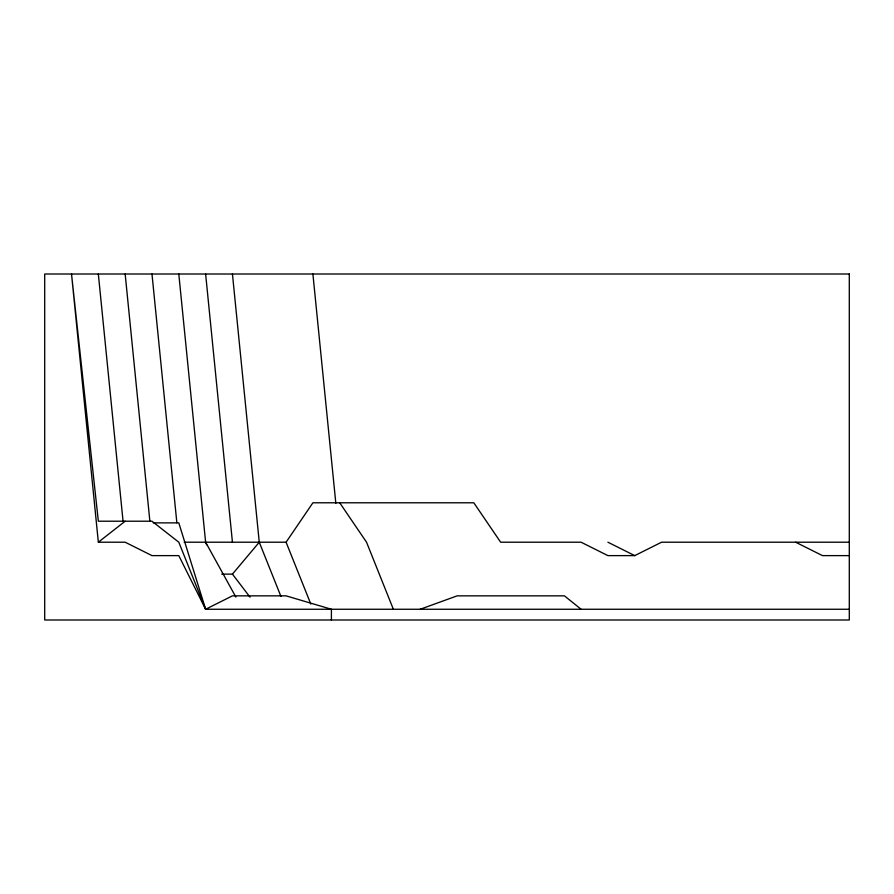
<?xml version="1.0" encoding="UTF-8"?>
<svg xmlns="http://www.w3.org/2000/svg" width="894" height="894" viewBox="0 0 894 894"><rect width="100%" height="100%" fill="white"/><g stroke="black" fill="none" stroke-linecap="round" stroke-linejoin="round"><path stroke-width="1.34" d="M184.164 542.211L286.08 542.211L312.9 502.786L473.82 502.786L500.64 542.211L581.1 542.211L607.92 555.621L634.74 555.621L661.56 542.211L849.3 542.211M221.712 574.127L232.44 574.127L259.26 542.211L232.44 274.011M849.3 609.261L205.62 609.261L178.8 542.211L151.98 521.213L98.34 521.213L71.52 274.011L98.34 542.211L125.16 521.213M98.34 542.211L125.16 542.211L151.98 555.621L178.8 555.621L205.62 609.261L232.44 595.851L286.08 595.851L331.406 609.261L331.406 619.989M420.18 609.261L457.158 595.851L564.438 595.851L581.1 609.261M153.321 522.878L178.8 522.878L205.62 609.261M849.3 555.621L822.48 555.621L795.66 542.211M607.92 542.211L634.74 555.621M232.44 574.127L250.041 597.181M339.72 502.786L366.54 542.211L393.36 609.261M178.8 274.011L205.62 542.211L235.882 597.069M286.08 542.211L310.833 604.098M259.26 542.211L280.917 596.365M205.62 542.211L206.648 544.792M312.9 274.011L335.831 503.3M205.62 274.011L232.44 542.211M151.98 274.011L176.856 522.755M125.16 274.011L149.89 521.37M98.34 274.011L123.07 521.37M849.3 274.011L44.7 274.011L44.7 619.989L849.3 619.989L849.3 274.011"/></g></svg>
